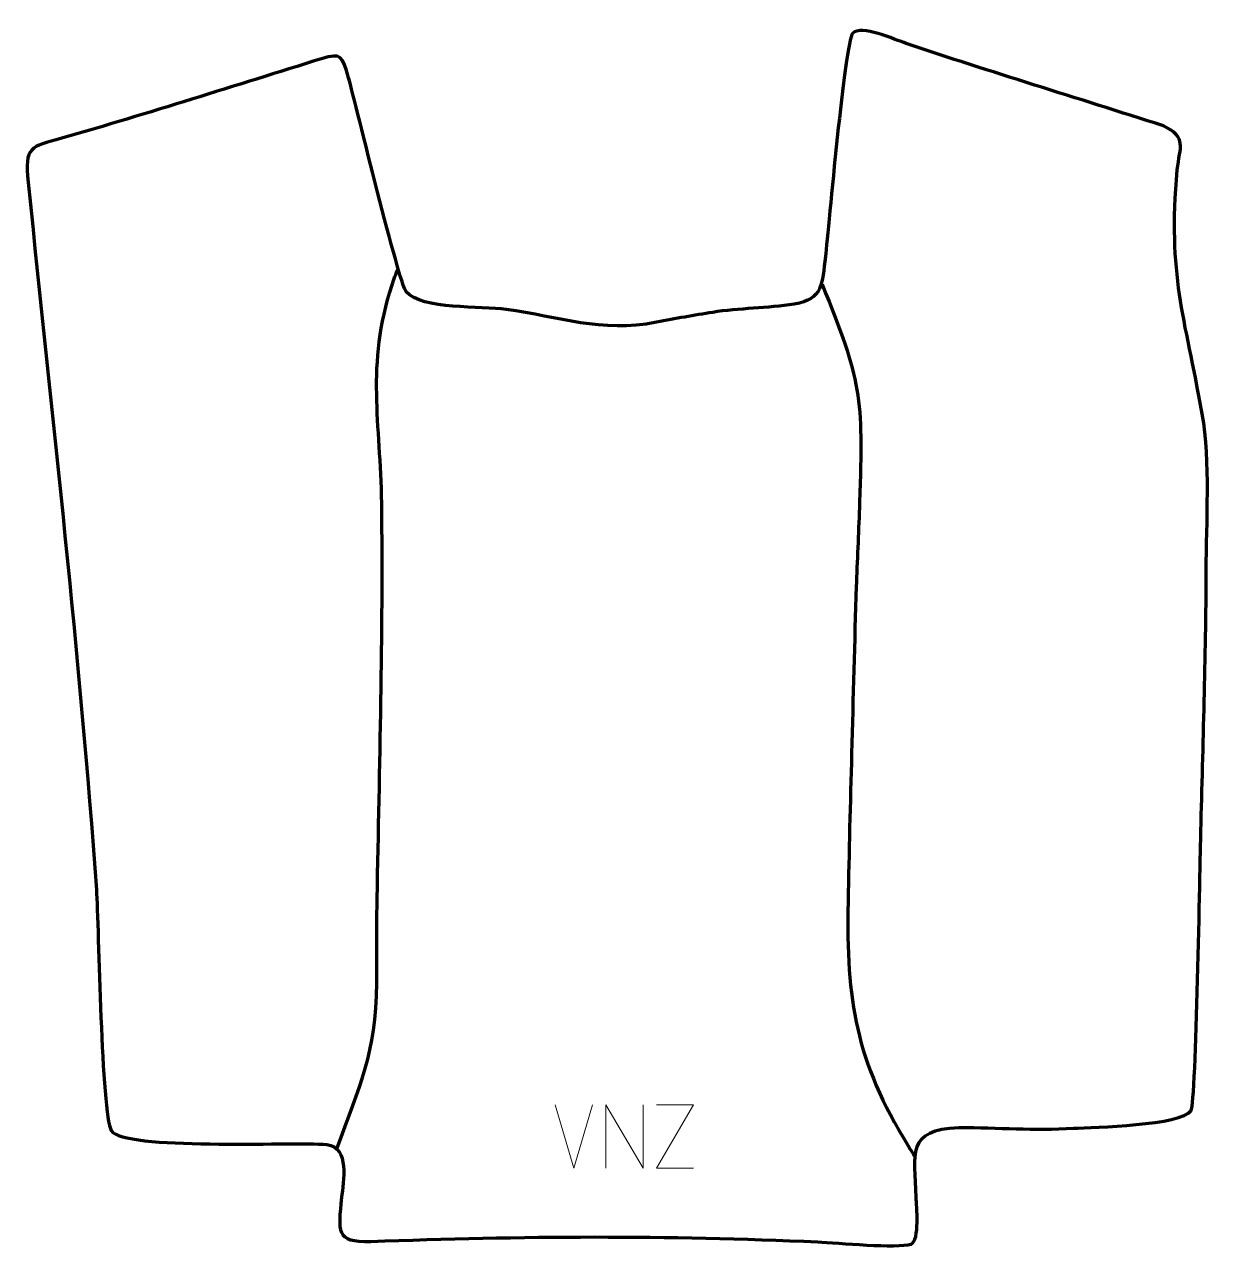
# Model space of a CAD drawing. Header units: millimetres. Extents: x -771 to -303, y 597 to 1080.
import ezdxf

# ---------------------------------------------------------------- set-up
doc = ezdxf.new("R2010")
doc.units = ezdxf.units.MM
doc.header["$MEASUREMENT"] = 0
doc.layers.add('layer 1', color=7, linetype='Continuous')
doc.layers.add('layer 2', color=7, linetype='Continuous')

msp = doc.modelspace()

# ---------------------------------------------------------------- linework, layer by layer
at = {"layer": 'layer 1', "color": 142, "lineweight": 158}
for points, knots in [([(-648.0296, 636.1008), (-638.7855, 661.8665), (-632.5001, 673.1767), (-632.2736, 701.6766), (-632.2736, 701.6766), (-632.1893, 712.2793), (-632.279, 722.884), (-632.1128, 733.4858), (-632.1128, 733.4858), (-632.1128, 733.4858), (-632.089, 735.0009), (-632.089, 735.0009), (-632.089, 735.0009), (-631.1267, 787.0003), (-629.647, 838.9338), (-630.2732, 890.952), (-630.2732, 890.952), (-630.7205, 922.9752), (-636.5131, 945.2111), (-626.2179, 977.2787), (-626.2179, 977.2787), (-625.4605, 979.4442), (-624.6534, 981.5544), (-623.8213, 983.6913)], [0, 0, 0, 0, 0.14285714, 0.14285714, 0.14285714, 0.14285714, 0.28571429, 0.28571429, 0.28571429, 0.28571429, 0.42857143, 0.42857143, 0.42857143, 0.42857143, 0.57142857, 0.57142857, 0.57142857, 0.57142857, 0.71428571, 0.71428571, 0.71428571, 0.71428571, 1, 1, 1, 1]), ([(-456.3833, 977.4976), (-440.8141, 939.045), (-440.1613, 933.4675), (-441.5554, 891.3719), (-441.5554, 891.3719), (-441.9043, 880.8346), (-442.4758, 870.3059), (-442.8437, 859.7693), (-442.8437, 859.7693), (-442.8437, 859.7693), (-442.8962, 858.2642), (-442.8962, 858.2642), (-442.8962, 858.2642), (-443.5876, 836.2655), (-444.1148, 814.2615), (-444.7252, 792.2604), (-444.7252, 792.2604), (-445.2688, 772.7377), (-445.7475, 753.2159), (-446.1188, 733.6891), (-446.1188, 733.6891), (-446.8293, 694.4254), (-443.1748, 671.2573), (-422.3674, 637.2807), (-422.3674, 637.2807), (-421.4534, 635.8188), (-420.5384, 634.3578), (-419.6264, 632.8946)], [0, 0, 0, 0, 0.125, 0.125, 0.125, 0.125, 0.25, 0.25, 0.25, 0.25, 0.375, 0.375, 0.375, 0.375, 0.5, 0.5, 0.5, 0.5, 0.625, 0.625, 0.625, 0.625, 0.75, 0.75, 0.75, 0.75, 1, 1, 1, 1])]:
    msp.add_open_spline(points, degree=3, knots=knots, dxfattribs=at)
at = {"layer": 'layer 1', "color": 250, "lineweight": 9}
for points in [[(-554.4128, 628.5152), (-554.4128, 628.5152), (-561.7346, 653.4688), (-561.7346, 653.4688)], [(-547.0909, 653.4688), (-547.0909, 653.4688), (-554.4127, 628.5152), (-554.4127, 628.5152)]]:
    msp.add_open_spline(points, degree=3, dxfattribs=at)
for points in [[(-541.7402, 628.5153), (-541.7402, 628.5153), (-541.7402, 653.4688), (-541.7402, 653.4688), (-541.7402, 653.4688), (-541.7402, 653.4688), (-527.0854, 628.5153), (-527.0854, 628.5153), (-527.0854, 628.5153), (-527.0854, 628.5153), (-527.0854, 653.4688), (-527.0854, 653.4688)], [(-507.1154, 628.5133), (-507.1154, 628.5133), (-521.7344, 628.5133), (-521.7344, 628.5133), (-521.7344, 628.5133), (-521.7344, 628.5133), (-507.0911, 653.4707), (-507.0911, 653.4707), (-507.0911, 653.4707), (-507.0911, 653.4707), (-521.7344, 653.4707), (-521.7344, 653.4707)]]:
    msp.add_open_spline(points, degree=3, knots=[0, 0, 0, 0, 0.25, 0.25, 0.25, 0.25, 0.5, 0.5, 0.5, 0.5, 1, 1, 1, 1], dxfattribs=at)
at = {"layer": 'layer 2', "color": 242, "lineweight": 158}
msp.add_open_spline([(-756.6203, 1035.092), (-722.31, 1044.9443), (-688.2189, 1055.8912), (-654.1193, 1066.4627), (-654.1193, 1066.4627), (-646.0568, 1068.9622), (-645.8399, 1067.5292), (-643.3433, 1058.9393), (-643.3433, 1058.9393), (-640.4579, 1048.2318), (-623.2666, 977.5357), (-620.6623, 974.5132), (-620.6623, 974.5132), (-614.4493, 967.3023), (-590.8531, 968.9203), (-581.1744, 967.5574), (-581.1744, 967.5574), (-560.0714, 964.5858), (-543.7954, 958.1812), (-521.7425, 962.4374), (-521.7425, 962.4374), (-514.2881, 963.9406), (-506.9296, 965.2062), (-499.5866, 966.3785), (-499.5866, 966.3785), (-489.1513, 968.0446), (-477.9529, 967.9357), (-467.3477, 969.6418), (-467.3477, 969.6418), (-455.9969, 971.4679), (-456.4135, 977.5727), (-455.0669, 988.3782), (-455.0669, 988.3782), (-453.7686, 999.611), (-447.4327, 1073.0966), (-444.2888, 1076.5399), (-444.2888, 1076.5399), (-441.1167, 1080.0141), (-427.5232, 1074.0033), (-423.1701, 1072.5346), (-423.1701, 1072.5346), (-389.5317, 1061.1857), (-355.3773, 1050.8854), (-321.5691, 1039.9834), (-321.5691, 1039.9834), (-312.0805, 1035.2867), (-315.1129, 1032.0394), (-316.1212, 1022.5706), (-316.1212, 1022.5706), (-319.8248, 980.8772), (-313.2894, 965.4486), (-306.2353, 926.2785), (-306.2353, 926.2785), (-302.9797, 907.1935), (-304.6462, 883.8273), (-304.6721, 864.1374), (-304.6721, 864.1374), (-304.7925, 830.2313), (-305.949, 795.5796), (-306.7804, 761.6505), (-306.7804, 761.6505), (-307.0786, 748.8478), (-308.6227, 654.5061), (-310.6466, 651.3102), (-310.6466, 651.3102), (-314.3834, 645.4092), (-349.1384, 644.6679), (-357.0291, 644.2921), (-357.0291, 644.2921), (-373.0429, 643.3479), (-386.6277, 644.5378), (-402.2873, 644.632), (-402.2873, 644.632), (-423.3061, 643.7912), (-419.6859, 634.3265), (-419.2042, 616.977), (-419.2042, 616.977), (-419.1078, 613.5068), (-417.6628, 600.1301), (-421.2427, 598.5437), (-421.2427, 598.5437), (-426.6797, 596.8034), (-450.2824, 599.0251), (-458.045, 599.4005), (-458.045, 599.4005), (-517.1561, 602.1193), (-575.517, 601.8275), (-634.6292, 599.5791), (-634.6292, 599.5791), (-648.8436, 599.312), (-647.3842, 603.4517), (-646.1376, 616.9226), (-646.1376, 616.9226), (-645.4995, 623.1744), (-642.8643, 636.7614), (-651.9741, 637.8868), (-651.9741, 637.8868), (-666.3119, 638.9319), (-732.383, 635.5467), (-737.0723, 643.3644), (-737.0723, 643.3644), (-741.0244, 649.953), (-742.0763, 724.1852), (-742.9301, 738.3837), (-742.9301, 738.3837), (-749.6456, 831.7527), (-760.3888, 924.7003), (-769.9196, 1017.8028), (-769.9196, 1017.8028), (-771.3578, 1031.8886), (-769.1597, 1031.6563), (-756.6203, 1035.092)], degree=3, knots=[0, 0, 0, 0, 0.03448276, 0.03448276, 0.03448276, 0.03448276, 0.06896552, 0.06896552, 0.06896552, 0.06896552, 0.10344828, 0.10344828, 0.10344828, 0.10344828, 0.13793103, 0.13793103, 0.13793103, 0.13793103, 0.17241379, 0.17241379, 0.17241379, 0.17241379, 0.20689655, 0.20689655, 0.20689655, 0.20689655, 0.24137931, 0.24137931, 0.24137931, 0.24137931, 0.27586207, 0.27586207, 0.27586207, 0.27586207, 0.31034483, 0.31034483, 0.31034483, 0.31034483, 0.34482759, 0.34482759, 0.34482759, 0.34482759, 0.37931034, 0.37931034, 0.37931034, 0.37931034, 0.4137931, 0.4137931, 0.4137931, 0.4137931, 0.44827586, 0.44827586, 0.44827586, 0.44827586, 0.48275862, 0.48275862, 0.48275862, 0.48275862, 0.51724138, 0.51724138, 0.51724138, 0.51724138, 0.55172414, 0.55172414, 0.55172414, 0.55172414, 0.5862069, 0.5862069, 0.5862069, 0.5862069, 0.62068966, 0.62068966, 0.62068966, 0.62068966, 0.65517241, 0.65517241, 0.65517241, 0.65517241, 0.68965517, 0.68965517, 0.68965517, 0.68965517, 0.72413793, 0.72413793, 0.72413793, 0.72413793, 0.75862069, 0.75862069, 0.75862069, 0.75862069, 0.79310345, 0.79310345, 0.79310345, 0.79310345, 0.82758621, 0.82758621, 0.82758621, 0.82758621, 0.86206897, 0.86206897, 0.86206897, 0.86206897, 0.89655172, 0.89655172, 0.89655172, 0.89655172, 0.93103448, 0.93103448, 0.93103448, 0.93103448, 1, 1, 1, 1], dxfattribs=at)

doc.saveas('drawing.dxf')
